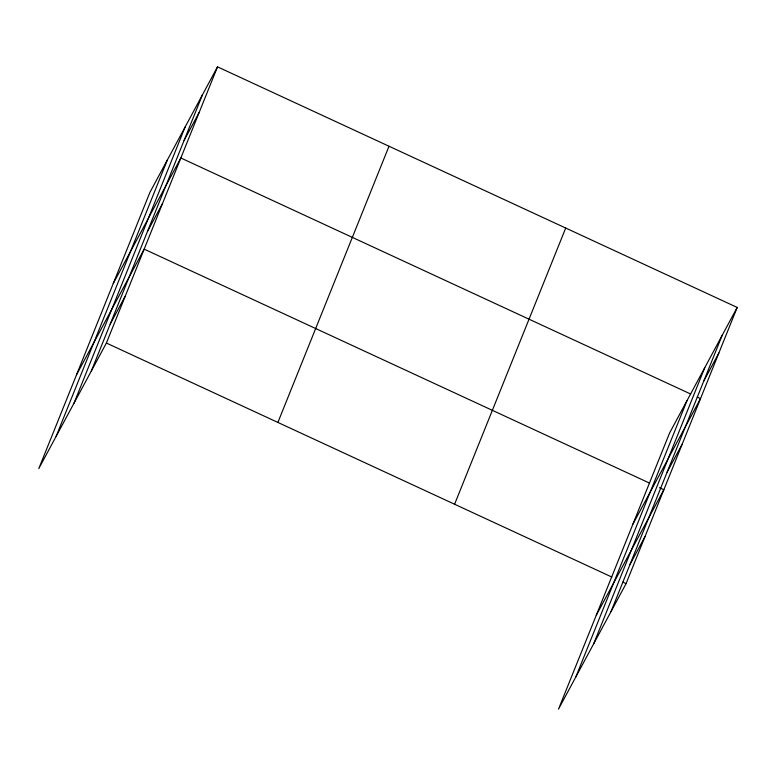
<?xml version="1.0" encoding="UTF-8"?>
<svg xmlns="http://www.w3.org/2000/svg" width="776" height="776" viewBox="0 0 776 776"><rect width="100%" height="100%" fill="white"/><g stroke="black" fill="none" stroke-linecap="round" stroke-linejoin="round"><path stroke-width="1.16" d="M56.124 436.374L167.257 160.186M73.982 403.219L185.105 127.021M91.316 371.035L202.439 94.847M217.513 66.843L149.923 192.37L38.8 468.558L106.39 343.04L217.513 66.843L737.2 307.441L626.077 583.63L558.487 709.157L669.61 432.959L737.2 307.441M277.886 422.435L389.009 146.237M454.581 504.235L565.704 228.047M575.821 676.973L686.944 400.785M593.669 643.818L704.792 367.62M611.003 611.633L722.126 335.436M184.096 140.417L199.18 112.413M113.257 283.512L180.837 157.984L690.63 394.004M147.43 231.558L162.504 203.554M76.582 374.653L144.171 249.135L649.57 483.108M110.202 324.087L125.276 296.083M703.783 381.016L718.867 353.012M632.944 524.11L700.534 398.583L697.236 397.06M667.117 472.157L682.191 444.153M596.269 615.252L663.858 489.724L659.464 487.687M629.889 564.676L644.963 536.682M106.39 343.04L611.789 577.014M622.779 582.107L626.077 583.63"/></g></svg>
